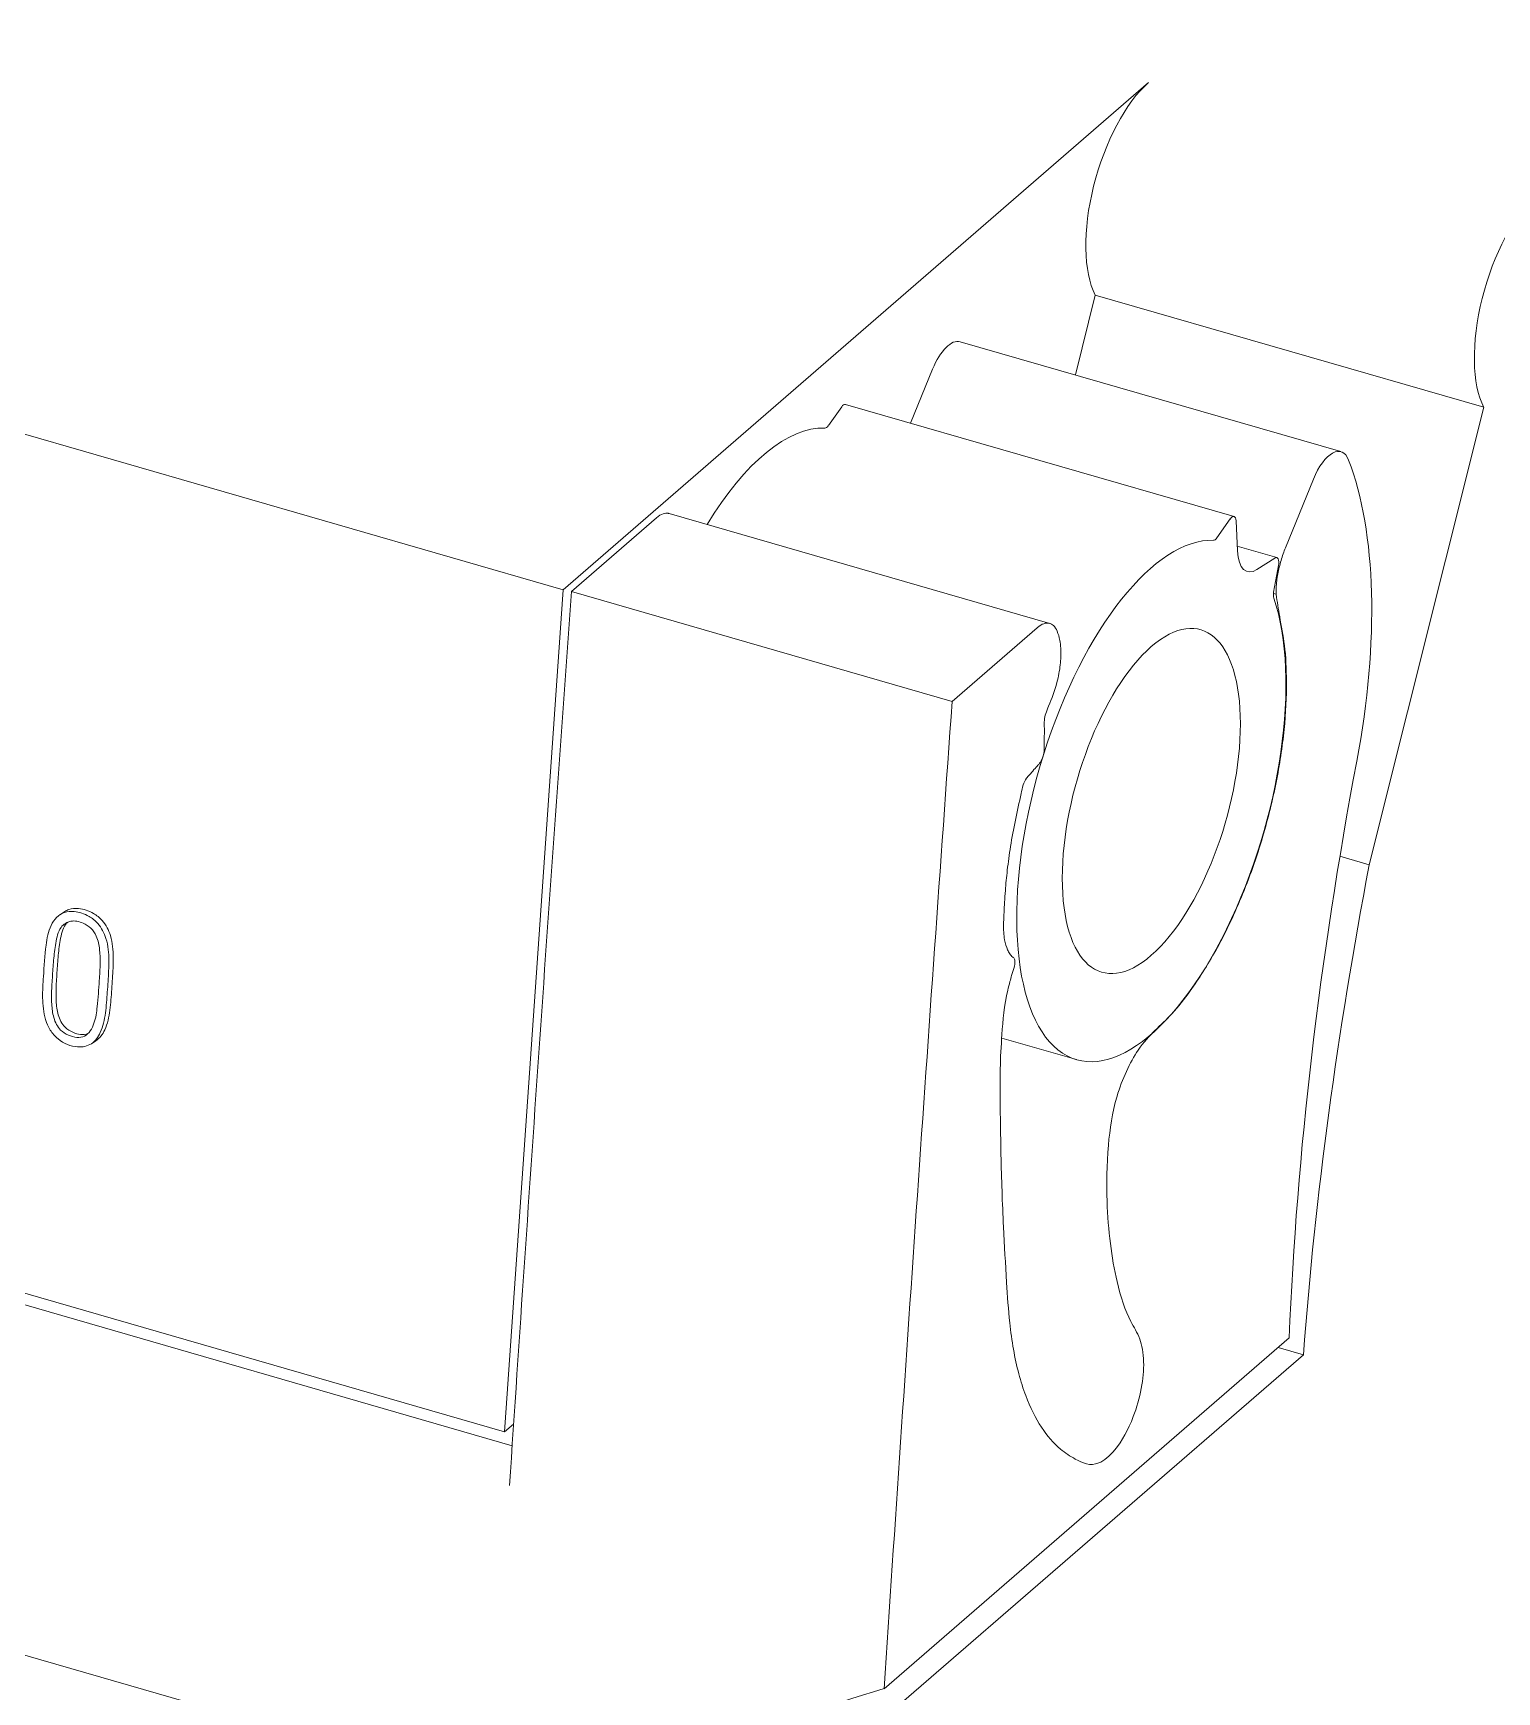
# Model space of a CAD drawing. Header units: inches. Extents: x 0 to 92454, y -34894 to 11.
# Drawn here: x 74737.2 to 74749.28, y -33757.09 to -33743.41 of the extents above; entities that cross this region are included whole.
import ezdxf

# ---------------------------------------------------------------- set-up
doc = ezdxf.new("R2010")
doc.units = ezdxf.units.IN
doc.header["$MEASUREMENT"] = 0

# ---------------------------------------------------------------- blocks, each defined once
blk = doc.blocks.new('A$C027ebf9d')
at = {"color": 0, "linetype": 'Continuous', "lineweight": 0}
for p, q in [((22.62577, -15.32329), (21.7802, -15.07919)), ((22.62577, -15.32329), (22.88265, -15.10082)), ((22.85928, -15.19409), (22.85051, -15.2291)), ((22.85928, -15.19409), (23.02976, -15.2433)), ((22.96705, -15.26274), (22.79998, -15.21451)), ((22.77823, -15.25027), (22.78787, -15.22661)), ((22.74968, -15.24202), (22.92015, -15.29124)), ((22.74214, -15.25134), (22.74799, -15.24307)), ((23.02976, -15.2433), (22.97947, -15.44396)), ((22.95494, -15.27484), (22.9427, -15.30487)), ((22.62943, -15.32405), (22.66675, -15.29173)), ((22.83929, -15.3381), (22.67223, -15.28987)), ((22.91261, -15.30056), (22.91847, -15.29228)), ((22.92102, -15.29305), (22.92164, -15.30629)), ((22.92155, -15.30422), (22.93892, -15.30924)), ((22.93018, -15.31448), (22.93809, -15.30942)), ((22.93967, -15.31262), (22.93752, -15.32445)), ((22.6001, -15.69271), (22.62577, -15.32329)), ((22.7965, -15.37228), (22.62943, -15.32405)), ((22.93855, -15.32527), (22.93744, -15.32495)), ((22.83382, -15.33996), (22.7965, -15.37228)), ((22.96659, -15.44024), (22.97947, -15.44396)), ((22.6001, -15.69271), (21.75453, -15.44862)), ((22.60342, -15.69882), (21.75901, -15.45506)), ((22.40521, -15.46571), (22.40717, -15.46445)), ((22.41881, -15.52245), (22.42076, -15.52119)), ((22.81819, -15.51996), (22.85108, -15.52945)), ((22.76662, -15.80539), (22.94435, -15.65148)), ((22.95057, -15.65888), (22.93949, -15.65568)), ((22.95057, -15.65888), (22.76548, -15.81918)), ((22.60406, -15.68929), (22.6001, -15.69271)), ((22.56456, -15.84115), (22.28668, -15.76094))]:
    blk.add_line(p, q, dxfattribs=at)
for centre, major_axis, start_param, end_param in [((22.88265, -15.14855), (-0.01529, -0.05296), -2.55359, -0.424288), ((23.05313, -15.19777), (-0.01529, -0.05296), -2.55359, -0.424288), ((22.74154, -15.24861), (-0.00109, -0.00378), 0.107922, 0.894295), ((22.96159, -15.28165), (0.00546, 0.01891), -0.519902, 1.329768), ((22.88409, -15.41576), (0.0535, 0.18535), -1.353975, -0.519902), ((22.91202, -15.29782), (-0.00109, -0.00378), 0.107922, 0.894295), ((22.93146, -15.29647), (-0.00546, -0.01891), -0.905114, 0.457963), ((22.93936, -15.32405), (-0.00109, -0.00378), -1.341446, -0.555073), ((42.30933, -2.97429), (-10.91932, -37.82563), -1.11518, -1.10314), ((23.41856, -15.36572), (-0.26206, -0.90781), -1.360817, -1.120249)]:
    blk.add_ellipse(centre, major_axis=major_axis, ratio=0.433013, start_param=start_param, end_param=end_param, dxfattribs=at)
at = {"color": 0, "linetype": 'Continuous', "lineweight": 0, "extrusion": (0, 0, -1)}
for centre, major_axis, ratio, start_param, end_param in [((22.79452, -15.23342), (0.00546, 0.01891), 0.433013, -1.329768, 0), ((22.74858, -15.24581), (0.00109, 0.00378), 0.433013, -0.894295, 0), ((22.71336, -15.36676), (0.03276, 0.11348), 0.433013, -1.013463, -0.107922), ((22.91906, -15.29502), (0.00109, 0.00378), 0.433013, -0.894295, 0.905114), ((22.88384, -15.41598), (-0.03276, -0.11348), 0.433013, -2.58652, 3.033671), ((22.93783, -15.31302), (0.00109, 0.00378), 0.433013, -0.457963, 1.341446), ((42.14225, -2.92607), (10.91931, 37.82561), 0.433013, -2.037315, -2.026413), ((22.88384, -15.41598), (0.02168, 0.07511), 0.433013, -2.158799, 4.124386), ((23.3959, -15.31756), (0.25114, 0.86999), 0.433013, -2.085882, -1.787618), ((93.10263, 49.15786), (-138.90728, -68.74128), 0.216506, -0.93645, -0.935193)]:
    blk.add_ellipse(centre, major_axis=major_axis, ratio=ratio, start_param=start_param, end_param=end_param, dxfattribs=at)
at = {"color": 0, "linetype": 'Continuous', "lineweight": 0}
for points, knots in [([(22.66675, -15.29173), (22.66776, -15.29087), (22.66954, -15.28978), (22.67132, -15.28964), (22.67213, -15.28984), (22.67223, -15.28987)], [0, 0, 0, 0, 0.00586438, 0.01085658, 0.01156305, 0.01156305, 0.01156305, 0.01156305]), ([(22.9427, -15.30487), (22.94197, -15.30665), (22.94067, -15.31038), (22.93924, -15.31632), (22.93861, -15.32142), (22.93854, -15.32437), (22.93855, -15.32527)], [0, 0, 0, 0, 0.28962, 0.57924, 0.86886, 1, 1, 1, 1]), ([(22.93855, -15.32527), (22.93909, -15.32856), (22.94025, -15.33613), (22.94263, -15.34787), (22.94344, -15.36451), (22.94248, -15.38471), (22.93899, -15.40783), (22.93278, -15.43301), (22.92381, -15.45836), (22.91275, -15.48132), (22.90225, -15.4978), (22.89081, -15.51253), (22.8788, -15.52123), (22.86774, -15.54503), (22.86435, -15.56915), (22.86399, -15.59723), (22.86732, -15.62379), (22.87328, -15.64265), (22.87907, -15.651), (22.88097, -15.66122), (22.87982, -15.67368), (22.87576, -15.68809), (22.86871, -15.70082), (22.85891, -15.70883), (22.85122, -15.70528), (22.84286, -15.69998), (22.83526, -15.69111), (22.8294, -15.67937), (22.82455, -15.66419), (22.82163, -15.64753), (22.82022, -15.62506), (22.81877, -15.60067), (22.81791, -15.57584), (22.81758, -15.55261), (22.81731, -15.53531), (22.81827, -15.51742), (22.81938, -15.50437), (22.82175, -15.49558), (22.82256, -15.49219), (22.82369, -15.48937), (22.82413, -15.48668), (22.82381, -15.48506), (22.82282, -15.48434), (22.82175, -15.48313), (22.82043, -15.48077), (22.81951, -15.47762), (22.81899, -15.47341), (22.81903, -15.46784), (22.81937, -15.46165), (22.81985, -15.45408), (22.82066, -15.44594), (22.82251, -15.43183), (22.82538, -15.41924), (22.82745, -15.40908), (22.8287, -15.40632), (22.83004, -15.40494), (22.83147, -15.40327), (22.83317, -15.40124), (22.83528, -15.39924), (22.83704, -15.39499), (22.83677, -15.39123), (22.83689, -15.38782), (22.83696, -15.38399), (22.83677, -15.381), (22.83747, -15.37738), (22.83978, -15.37213), (22.84198, -15.36628), (22.84364, -15.35881), (22.84442, -15.35223), (22.84395, -15.34595), (22.84269, -15.34146), (22.84106, -15.33887), (22.83902, -15.33782), (22.83661, -15.33801), (22.83483, -15.33909), (22.83382, -15.33996)], [0, 0, 0, 0, 0.013383, 0.030514, 0.049726, 0.073184, 0.097454, 0.121814, 0.150682, 0.177838, 0.201928, 0.218244, 0.24821, 0.271508, 0.293856, 0.321694, 0.367578, 0.396406, 0.411407, 0.42506, 0.437699, 0.450507, 0.468808, 0.483, 0.506926, 0.524326, 0.549868, 0.576603, 0.592048, 0.622846, 0.644791, 0.674439, 0.71208, 0.733396, 0.755951, 0.772559, 0.793051, 0.79701, 0.799817, 0.803501, 0.806192, 0.80769, 0.810071, 0.814049, 0.817513, 0.824476, 0.828672, 0.833845, 0.843567, 0.849182, 0.858778, 0.86976, 0.893731, 0.897691, 0.901098, 0.902468, 0.905691, 0.909822, 0.912805, 0.918373, 0.921177, 0.926301, 0.929924, 0.934229, 0.937125, 0.940689, 0.951828, 0.955791, 0.963699, 0.972442, 0.978654, 0.984335, 0.989143, 0.994136, 1, 1, 1, 1]), ([(22.41123, -15.46445), (22.40976, -15.46432), (22.40543, -15.46457), (22.40037, -15.47021), (22.39852, -15.4807), (22.39791, -15.49149), (22.39725, -15.50074), (22.39772, -15.50865), (22.39937, -15.51523), (22.40521, -15.5219), (22.41208, -15.52456), (22.41925, -15.52312), (22.4235, -15.51718), (22.42515, -15.50902), (22.42578, -15.49978), (22.42645, -15.49056), (22.42658, -15.48273), (22.42527, -15.47549), (22.42245, -15.47002), (22.41719, -15.46582), (22.41343, -15.46466), (22.41123, -15.46445)], [0, 0, 0, 0, 0.03125, 0.09375, 0.15625, 0.25, 0.3125, 0.34375, 0.40625, 0.4375, 0.5, 0.546875, 0.59375, 0.65625, 0.71875, 0.78125, 0.84375, 0.875, 0.921875, 0.953125, 1, 1, 1, 1]), ([(22.41318, -15.46319), (22.41171, -15.46306), (22.40956, -15.46319), (22.40773, -15.46408), (22.40717, -15.46445)], [0, 0, 0, 0, 0.03125, 0.04655442, 0.04655442, 0.04655442, 0.04655442]), ([(22.42076, -15.52119), (22.42076, -15.52119), (22.42248, -15.52008), (22.42545, -15.51593), (22.42711, -15.50776), (22.42773, -15.49852), (22.4284, -15.4893), (22.42854, -15.48147), (22.42722, -15.47423), (22.42441, -15.46876), (22.41914, -15.46456), (22.41538, -15.4634), (22.41318, -15.46319)], [0.5468205, 0.5468205, 0.5468205, 0.5468205, 0.546875, 0.59375, 0.65625, 0.71875, 0.78125, 0.84375, 0.875, 0.921875, 0.953125, 1, 1, 1, 1]), ([(22.41858, -15.47179), (22.4176, -15.47083), (22.41465, -15.46913), (22.40965, -15.46797), (22.40447, -15.47144), (22.4031, -15.47841), (22.40213, -15.48576), (22.40179, -15.49224), (22.40134, -15.49858), (22.40125, -15.50442), (22.40195, -15.51101), (22.4045, -15.51637), (22.40984, -15.51959), (22.41644, -15.52048), (22.42045, -15.51348), (22.42157, -15.50502), (22.4222, -15.49601), (22.42271, -15.48774), (22.42263, -15.48121), (22.42149, -15.47586), (22.41956, -15.47275), (22.41858, -15.47179)], [0, 0, 0, 0, 0.03125, 0.078125, 0.125, 0.1875, 0.25, 0.3125, 0.34375, 0.40625, 0.453125, 0.5, 0.53125, 0.59375, 0.65625, 0.71875, 0.8125, 0.875, 0.921875, 0.96875, 1, 1, 1, 1]), ([(22.40843, -15.46913), (22.40807, -15.46945), (22.40615, -15.47156), (22.40505, -15.47715), (22.40409, -15.48451), (22.40374, -15.49098), (22.40329, -15.49733), (22.4032, -15.50316), (22.4039, -15.50976), (22.40645, -15.51511), (22.41159, -15.51821), (22.41531, -15.5188), (22.41722, -15.5181)], [0.1120008, 0.1120008, 0.1120008, 0.1120008, 0.125, 0.1875, 0.25, 0.3125, 0.34375, 0.40625, 0.453125, 0.5, 0.53125, 0.5884659, 0.5884659, 0.5884659, 0.5884659])]:
    blk.add_open_spline(points, degree=3, knots=knots, dxfattribs=at)

msp = doc.modelspace()

# ---------------------------------------------------------------- block references
at = {"xscale": 18.8131500959034, "yscale": 18.8131500959034, "zscale": 18.8131500959034}
msp.add_blockref('A$C027ebf9d', (74315.912, -33459.72), dxfattribs=at)

doc.saveas('drawing.dxf')
